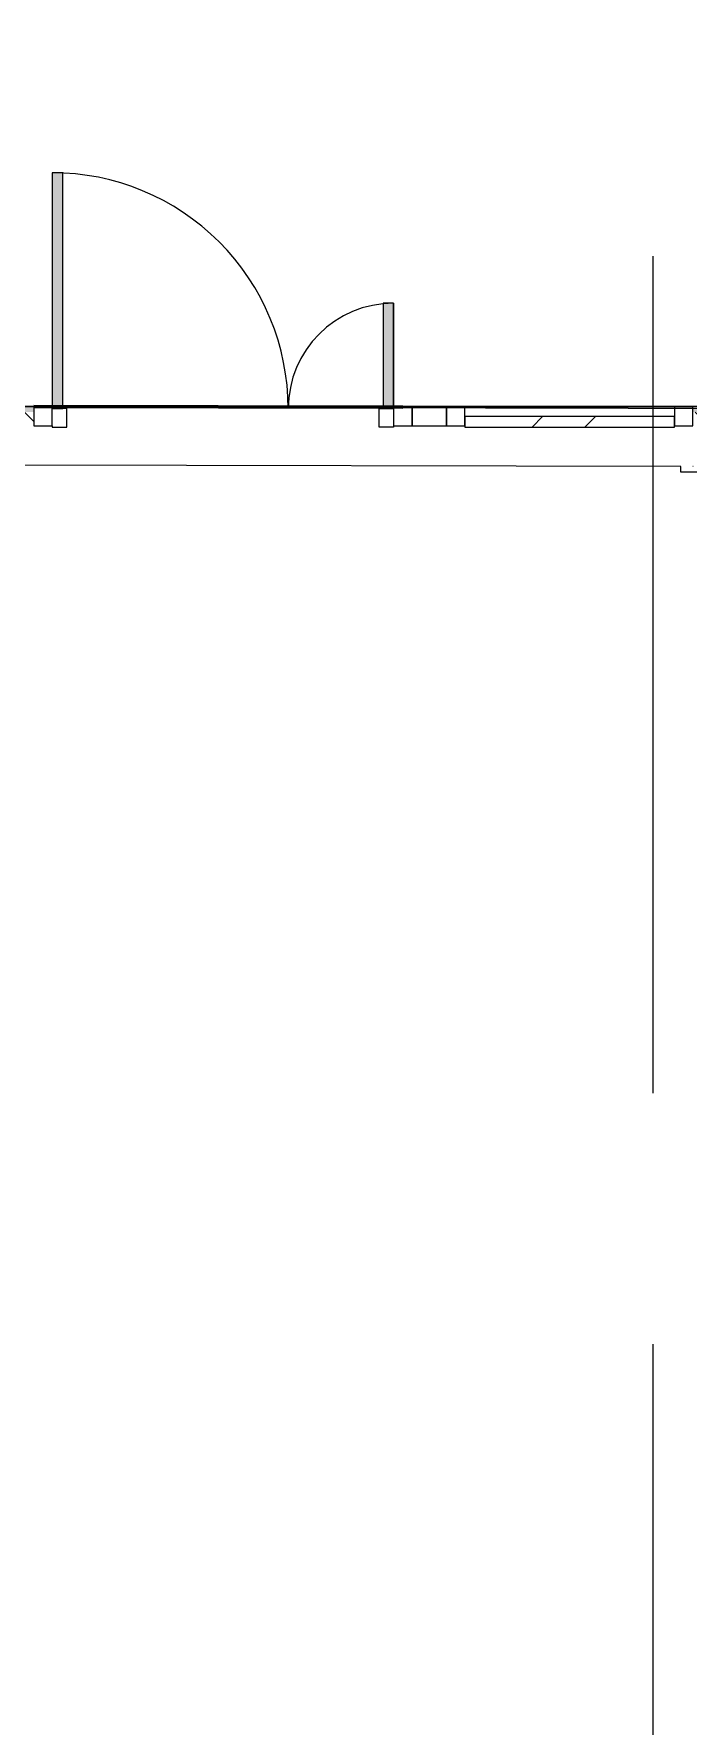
# Model space of a CAD drawing. Header units: millimetres. Extents: x -1113 to 415037, y -3642 to 28069.
# Drawn here: x 58175 to 60657, y 2778 to 9199 of the extents above; entities that cross this region are included whole.
import ezdxf

# ---------------------------------------------------------------- set-up
doc = ezdxf.new("R2010")
doc.units = ezdxf.units.MM
doc.linetypes.add('Осевая', pattern=[6350, 1270, -952.5, 3175, -952.5])
for name, color, linetype, lineweight in [('0) Дверь 2.1м-', 5, 'Continuous', 60), ('0) Стена 3.93м', 3, 'Continuous', 60), ('A-AREA-BNDY', 7, 'Continuous', 5), ('A-DETL-GENF', 7, 'Continuous', 9), ('A-FLOR', 7, 'Continuous', 9), ('A-GLAZ-CURT', 7, 'Continuous', 9), ('A-GLAZ-CURT-1', 7, 'Continuous', 5), ('A-GLAZ-CURT-2', 7, 'Continuous', 20), ('A-GLAZ-CWMG', 7, 'Continuous', 9), ('A-GLAZ-CWMG-1', 7, 'Continuous', 20), ('I-WALL', 7, 'Continuous', 5), ('Оси', 7, 'Continuous', 9), ('Оси-2', 7, 'Осевая', 9)]:
    doc.layers.add(name, color=color, linetype=linetype, lineweight=lineweight)
doc.layers.add('A-DOOR-1', color=7, linetype='Continuous', lineweight=5, true_color=0xc0c0c0)
doc.layers.add('A-WALL-FNSH-1', color=9, linetype='Continuous', lineweight=5, true_color=0x808080)
doc.layers.add('A-FLOR-PATT-1', color=7, linetype='Continuous', lineweight=9, true_color=0xeef6ff, transparency=0.5)
pattern_1 = [(0, (0, 0), (243.84, 60.96), [20.117, -162.763, 20.117, -162.763, -975.36]), (0, (0, 0), (243.84, 60.96), [-365.76, 20.117, -345.643, 20.117, -162.763, -426.72]), (0, (0, 0), (243.84, 60.96), [-914.4, 20.117, -101.803, 20.117, -284.683]), (120, (91.44, 30.48), (-174.7129086146993, 180.6916344587976), [20.117, -162.763, 20.117, -162.763, -975.3599999999999]), (120, (91.44, 30.48), (-174.7129086146993, 180.6916344587976), [-365.7599999999999, 20.117, -345.643, 20.117, -162.763, -426.72]), (120, (91.44, 30.48), (-174.7129086146993, 180.6916344587976), [-914.3999999999999, 20.117, -101.803, 20.117, -284.6829999999999]), (240, (121.92, 152.4), (-69.12709138530056, -241.6516344587975), [20.117, -162.763, 20.117, -162.763, -975.36]), (240, (121.92, 152.4), (-69.12709138530056, -241.6516344587975), [-365.76, 20.117, -345.643, 20.117, -162.763, -426.72]), (240, (121.92, 152.4), (-69.12709138530056, -241.6516344587975), [-914.4, 20.117, -101.803, 20.117, -284.683])]

# ---------------------------------------------------------------- blocks, each defined once
blk = doc.blocks.new('Прямоугольный импост - 50 x 70 мм-31700031-Объем проектирования 1 этажа')
at = {"layer": 'A-GLAZ-CWMG-1'}
for p, q in [((-70.0000000000014, 34.99999999999962), (0, 34.99999999999962)), ((-70.0000000000014, -34.99999999999962), (-70.0000000000014, 34.99999999999962)), ((0, 34.99999999999962), (0, -34.99999999999962)), ((0, -34.99999999999962), (-70.0000000000014, -34.99999999999962))]:
    blk.add_line(p, q, dxfattribs=at)
blk = doc.blocks.new('Дверь_Витражная_остекление_ - ДВН_ДАО_Главный вход_1200 в свету-31742133-Объем проектирования 1 этажа')
at = {"layer": 'A-DETL-GENF'}
for p, q in [((-607.4999999999916, 924.9999999999727), (-647.4999999999917, 924.9999999999728)), ((-647.4999999999917, 924.9999999999728), (-647.4999999999932, 34.99999999999854)), ((-607.4999999999932, 29.99999999999397), (-607.4999999999916, 924.9999999999727)), ((647.4999999999853, 429.9999999999935), (607.4999999999852, 429.9999999999935)), ((607.4999999999852, 429.9999999999935), (607.499999999986, 29.99999999999379)), ((647.499999999986, 35.00000000000261), (647.4999999999853, 429.9999999999935)), ((-647.4999999999932, 29.99999999999403), (-607.4999999999932, 29.99999999999397)), ((-592.499999999993, 29.99999999999399), (-647.499999999993, 29.99999999999397)), ((-592.499999999993, -40.000000000006), (-592.499999999993, 29.99999999999399)), ((592.499999999986, -40.00000000000602), (592.499999999986, 29.99999999999399)), ((592.499999999986, 29.99999999999398), (647.499999999986, 29.99999999999398)), ((607.499999999986, 29.99999999999376), (647.499999999986, 29.99999999999384)), ((-647.499999999993, -35.00000000000148), (-647.499999999993, -40.00000000000602)), ((-647.499999999993, -40.00000000000602), (-592.4999999999928, -40.000000000006)), ((647.499999999986, -40.00000000000602), (592.499999999986, -40.00000000000602)), ((647.499999999986, -34.99999999999725), (647.499999999986, -40.00000000000602))]:
    blk.add_line(p, q, dxfattribs=at)
at = {"layer": 'A-DOOR-1'}
for p, q in [((-647.4999999999898, 924.9999999999732), (-647.499999999993, 34.99999999999868)), ((647.4999999999847, 429.9999999999939), (647.499999999986, 35.00000000000267))]:
    blk.add_line(p, q, dxfattribs=at)
for centre, radius, start, end in [((-647.4999999999931, 29.99999999999402), 894.9999999999797, 359.9999999999995, 89.99999999999984), ((647.4999999999861, 29.99999999999401), 399.9999999999997, 90.00000000000017, 180.0000000000001)]:
    blk.add_arc(centre, radius, start, end, dxfattribs=at)
blk = doc.blocks.new('Системная панель - Стемалит - 40мм-31720939-Объем проектирования 1 этажа')
at = {"layer": 'A-GLAZ-CURT-2'}
for p, q in [((64.99999999999822, 34.99999999999962), (-64.99999999999822, 34.99999999999962)), ((-64.99999999999822, 34.99999999999962), (-64.99999999999822, -34.99999999999962)), ((64.99999999999822, -34.99999999999962), (64.99999999999822, 34.99999999999962)), ((-64.99999999999822, -34.99999999999962), (64.99999999999822, -34.99999999999962))]:
    blk.add_line(p, q, dxfattribs=at)
blk = doc.blocks.new('Прямоугольный импост - 50 x 70 мм-31687886-Объем проектирования 1 этажа')
at = {"layer": 'A-GLAZ-CWMG-1'}
for p, q in [((-35.0000000000007, 34.99999999999962), (35.0000000000007, 34.99999999999962)), ((-35.0000000000007, -34.99999999999962), (-35.0000000000007, 34.99999999999962)), ((35.0000000000007, 34.99999999999962), (35.0000000000007, -34.99999999999962)), ((35.0000000000007, -34.99999999999962), (-35.0000000000007, -34.99999999999962))]:
    blk.add_line(p, q, dxfattribs=at)
blk = doc.blocks.new('Прямоугольный импост - 50 x 70 мм-V265-Объем проектирования 1 этажа')
at = {"layer": 'A-GLAZ-CWMG-1'}
for p, q in [((0, 34.99999999999962), (-70.0000000000014, 34.99999999999962)), ((-70.0000000000014, 34.99999999999962), (-70.0000000000014, -34.99999999999962)), ((0, -34.99999999999962), (0, 34.99999999999962)), ((-70.0000000000014, -34.99999999999962), (0, -34.99999999999962))]:
    blk.add_line(p, q, dxfattribs=at)
blk = doc.blocks.new('Системная панель - Стекло - 40мм-V269-Объем проектирования 1 этажа')
at = {"layer": 'A-GLAZ-CURT-1'}
h = blk.add_hatch(dxfattribs=at)
h.set_pattern_fill('FP_194', color=256, style=0, pattern_type=2)
h.set_pattern_definition([(45, (-60342.5, -7683), (-565.685424949238, 565.685424949238), [400, -1200]), (45, (-60742.5, -7883), (-565.685424949238, 565.685424949238), [1200, -400]), (45, (-59942.5, -8083), (-565.685424949238, 565.685424949238), [400, -1200])])
h.paths.add_polyline_path([(397.5000000000742, -39.99999999998658), (397.5000000000742, 2.165734258596785e-11), (-397.4999999999443, 1.299440555158071e-11), (-397.4999999999443, -39.99999999999524)])
at = {"layer": 'A-GLAZ-CURT-2'}
for p, q in [((397.5000000000049, 0), (-397.5000000000049, 0)), ((-397.5000000000049, 0), (-397.5000000000049, -39.99999999999957)), ((397.5000000000049, -39.99999999999957), (397.5000000000049, 0)), ((-397.5000000000049, -39.99999999999957), (397.5000000000049, -39.99999999999957))]:
    blk.add_line(p, q, dxfattribs=at)
blk = doc.blocks.new('Прямоугольный импост - 50 x 70 мм-31702100-Объем проектирования 1 этажа')
at = {"layer": 'A-GLAZ-CWMG-1'}
for p, q in [((-35.0000000000007, 34.99999999999962), (35.0000000000007, 34.99999999999962)), ((-35.0000000000007, -34.99999999999962), (-35.0000000000007, 34.99999999999962)), ((35.0000000000007, 34.99999999999962), (35.0000000000007, -34.99999999999962)), ((35.0000000000007, -34.99999999999962), (-35.0000000000007, -34.99999999999962))]:
    blk.add_line(p, q, dxfattribs=at)
blk = doc.blocks.new('Прямоугольный импост - 50 x 70 мм-31720914-Объем проектирования 1 этажа')
at = {"layer": 'A-GLAZ-CWMG'}
blk.add_line((24939.99997886474, 7918.000005334688), (24144.99997886473, 7918.000005334696), dxfattribs=at)
blk = doc.blocks.new('1floor')
at = {"layer": 'A-FLOR-PATT-1'}
h = blk.add_hatch(color=256, dxfattribs=at)
h.paths.add_polyline_path([(58219.99998117727, 7920.000005334673), (58219.99998117727, 8808.000005334588), (58179.99998117726, 8808.000005334588), (58179.99998117726, 7920.000005334673)])
h.paths.add_polyline_path([(59434.99998117724, 7920.000005334673), (59474.99998117725, 7920.000005334673), (59474.99998117725, 8313.000005334596), (59434.99998117724, 8313.000005334596), (59434.99998117724, 7923.581086448705)])
h.paths.add_polyline_path([(40675.00004940192, 7920.000005334673), (40675.00004940192, 8260.659659535164), (40664.99998117725, 8258.5516945155), (40664.99998117725, 7920.000005334673)])
h.paths.add_polyline_path([(39420.00004940193, 7920.000005334673), (39420.00004940193, 8800.000005334672), (39449.99998117728, 8800.000005334672), (39449.99998117728, 8808.000005334645), (39409.99998117726, 8808.000005334645), (39409.99998117726, 7920.000005334673)])
h.paths.add_polyline_path([(38519.99997886457, 8020.000005334983), (38536.99989636697, 8020.000005334983), (38536.99989636697, 8065.00000533499), (38519.99997886457, 8065.00000533499)])
h.paths.add_polyline_path([(40664.99998117725, 8308.826809080376), (40704.99998117726, 8313.000005334652), (40664.99998117725, 8313.000005334652)])
h.paths.add_polyline_path([(49535.00004940193, 8309.661452886636), (49575.00004940194, 8313.000005334627), (49535.00004940193, 8313.000005334627)])
h.paths.add_polyline_path([(48320.00004940197, 8797.743600286401), (48320.00004940197, 8808.000005334618), (48280.00004940196, 8808.000005334618), (48280.00004940196, 8800.000005334647)])
h.paths.add_polyline_path([(74966.46542973003, 9430.000005487282), (75459.99997886471, 9430.000005487282), (75459.99997886471, 9475.000005487294), (74589.99997871234, 9475.000005487294), (74589.99997871234, 9430.000005487282), (74600.28714803078, 9430.000005487282)])
h.paths.add_polyline_path([(38519.99997886457, 10010.00000533502), (38536.24449169471, 10010.00000533502), (38536.24449169471, 10055.00000533502), (38519.99997886457, 10055.00000533502)])
h.paths.add_polyline_path([(75316.10639875222, 10745.00000563969), (75459.99997886471, 10745.00000563969), (75459.99997886471, 10790.00000563969), (75099.99997886475, 10790.00000563969), (75099.99997886475, 10745.00000563969)])
h = blk.add_hatch(color=256, dxfattribs=at)
h.paths.add_polyline_path([(59434.99998117724, 7913.000005334597), (59474.99998117725, 7913.000005334597), (59474.99998117725, 7920.000005334673), (59434.99998117724, 7918.000005334599)])
h.paths.add_polyline_path([(58179.99998117726, 7913.000005334609), (58219.99998117727, 7913.000005334609), (58219.99998117727, 7920.000005334673), (58179.99998117726, 7918.000005334612), (58179.99998117726, 7913.280005334666)])
h.paths.add_polyline_path([(49535.00004940193, 7913.000005334631), (49575.00004940194, 7913.000005334631), (49575.00004940194, 7920.000005334673), (49535.00004940193, 7918.000005334634)])
h.paths.add_polyline_path([(48320.00004940197, 7913.000005334644), (48320.00004940197, 7920.000005334673), (48280.00004940196, 7918.000005334643), (48280.00004940196, 7913.000005334644)])
at = {"layer": 'I-WALL'}
h = blk.add_hatch(dxfattribs=at)
h.set_pattern_fill('FP_191', color=256, style=0, pattern_type=2)
h.set_pattern_definition(pattern_1)
h.paths.add_polyline_path([(74962.46498709447, 7900.00000533456), (75459.99997886471, 7900.00000533456), (75458.99997886471, 7920.000005334673), (73729.99999297774, 7920.000005334673), (73729.99999297774, 7907.999999998137), (73759.99999297773, 7907.999999998137), (73759.99999297773, 7900.00000533456), (73947.47783528875, 7900.00000533456)])
h.paths.add_polyline_path([(72124.42784966952, 7900.000005334565), (72249.99999297773, 7900.000005334565), (72249.99999297773, 7907.999999998155), (72279.99999297773, 7907.999999998155), (72279.99999297773, 7920.000005334673), (71659.99999297774, 7920.000005334673), (71659.99999297774, 7907.999999998146), (71689.99999297774, 7907.999999998146), (71689.99999297774, 7900.000005334565), (72079.99999297776, 7900.000005334565)])
h.paths.add_polyline_path([(70320.00000000074, 7900.000005334569), (70679.99999297773, 7900.000005334573), (70679.99999297773, 7907.999999998142), (70709.99999297771, 7907.999999998142), (70709.99999297771, 7920.000005334673), (69359.99999297771, 7920.000005334673), (69359.99999297771, 7907.999999998133), (69389.99999297773, 7907.999999998133), (69389.99999297773, 7900.000005334573), (70020.0000000015, 7900.000005334569)])
h.paths.add_polyline_path([(67835.00000000217, 7900.000005334582), (68229.99999297773, 7900.000005334582), (68229.99999297773, 7907.99999999815), (68259.99999297768, 7907.99999999815), (68259.99999297768, 7920.000005334673), (66859.99998117732, 7920.000005334673), (66859.99998117732, 7907.999999998163), (66889.9999811773, 7907.999999998163), (66889.9999811773, 7900.00000533459), (67758.2871168502, 7900.000005334582)])
h.paths.add_polyline_path([(60609.99998117726, 7900.000005334587), (65879.99998117732, 7900.00000533459), (65879.99998117732, 7907.999999998159), (65909.99998117732, 7907.999999998159), (65909.99998117732, 7920.000005334673), (60609.99998117726, 7920.000005334673)])
h.paths.add_polyline_path([(57442.96925278597, 7900.000005334617), (58109.99998117722, 7900.000005334617), (58109.99998117722, 7920.000005334617), (50710.00004940194, 7920.000005334673), (50710.00004940194, 7900.000005334634), (57179.99999905873, 7900.000005334617)])
h.paths.add_polyline_path([(47910.00004940196, 7900.000005334643), (48210.00004940195, 7900.000005334664), (48210.00004940195, 7920.000005334673), (41839.99998117725, 7920.000005334673), (41839.99998117725, 7900.000005334668), (47410.00004940196, 7900.000005334656)])
h.paths.add_polyline_path([(39039.99989636697, 7900.000005334673), (39339.99998117714, 7900.000005334678), (39339.99998117726, 7920.000005334673), (38760.99989636688, 7920.000005334673), (38759.99989636697, 7900.000005334673), (38875.39709747034, 7900.000005334673)])
h = blk.add_hatch(dxfattribs=at)
h.set_pattern_fill('FP_23', color=256, style=0, pattern_type=2)
h.set_pattern_definition([(135, (0, 0), (-141.4213562373095, -141.4213562373095), [])])
h.paths.add_polyline_path([(60889.99998117729, 7700.000005334601), (60909.99998117731, 7700.000005334601), (60909.99998117731, 7900.000005334587), (60609.99998117726, 7900.000005334587), (60609.99998117726, 7700.000005334601)])
h.paths.add_polyline_path([(57179.99999905873, 7700.000005334615), (58109.99998117722, 7700.000005334615), (58109.99998117722, 7900.000005334599), (56909.99998117726, 7900.000005334617), (56909.99998117726, 7700.000005334615), (56983.58776266439, 7700.000005334615)])
h = blk.add_hatch(dxfattribs=at)
h.set_pattern_fill('FP_191', color=256, style=0, pattern_type=2)
h.set_pattern_definition(pattern_1)
h.paths.add_polyline_path([(60909.99998117731, 7700.000005334601), (60609.99998117737, 7700.000005334601), (60609.99998117726, 7680.000005334615), (60889.99998117729, 7680.952386286986)])
h.paths.add_polyline_path([(60889.99998117729, 7680.000005334606), (60909.99998117731, 7680.000005334606), (60909.99998117731, 7700.000005334601)])
h.paths.add_polyline_path([(56981.93890784939, 7680.000005334615), (58109.99998117722, 7680.000005334615), (58109.99998117722, 7700.000005334615), (56929.99998117726, 7700.000005334615), (56930.99998117716, 7680.000005334615)])
at = {"layer": 'A-FLOR'}
blk.add_line((66769.99998117724, 7920.000005334659), (38760.99989636693, 7920.000005334659), dxfattribs=at)
at = {"layer": 'A-WALL-FNSH-1'}
blk.add_line((65909.99998117724, 7921.000005334569), (38760.99989636693, 7921.000005334659), dxfattribs=at)
at = {"layer": 'Оси'}
blk.add_line((60459.9999656428, -1906.258590699794), (60459.99996564281, 3093.741409300207), dxfattribs=at)
at = {"layer": 'Оси-2'}
blk.add_line((60459.99996564281, 3093.741409300207), (60459.99996564287, 22398.07107314659), dxfattribs=at)
at = {"layer": 'A-DOOR-1'}
blk.add_blockref('Дверь_Витражная_остекление_ - ДВН_ДАО_Главный вход_1200 в свету-31742133-Объем проектирования 1 этажа', (58827.4999811772, 7883.00000533459), dxfattribs=at)
at = {"layer": 'A-GLAZ-CURT'}
for name, p in [('Системная панель - Стемалит - 40мм-31720939-Объем проектирования 1 этажа', (59609.99998117719, 7883.000005334583)), ('Системная панель - Стекло - 40мм-V269-Объем проектирования 1 этажа', (60142.4999811772, 7883.000005334578))]:
    blk.add_blockref(name, p, dxfattribs=at)
at = {"layer": 'A-GLAZ-CWMG', "rotation": 180}
blk.add_blockref('Прямоугольный импост - 50 x 70 мм-V265-Объем проектирования 1 этажа', (58109.99998117721, 7883.000005334598), dxfattribs=at)
at = {"layer": 'A-GLAZ-CWMG', "extrusion": (0, 0, -1), "rotation": 180}
for name, p in [('Прямоугольный импост - 50 x 70 мм-31687886-Объем проектирования 1 этажа', (-59509.99998117719, 7883.000005334584)), ('Прямоугольный импост - 50 x 70 мм-31702100-Объем проектирования 1 этажа', (-59709.9999811772, 7883.000005334581)), ('Прямоугольный импост - 50 x 70 мм-31700031-Объем проектирования 1 этажа', (-60609.99998117721, 7883.000005334573))]:
    blk.add_blockref(name, p, dxfattribs=at)
at = {"layer": 'A-GLAZ-CWMG'}
blk.add_blockref('Прямоугольный импост - 50 x 70 мм-31720914-Объем проектирования 1 этажа', (35600.00000231247, 0), dxfattribs=at)

msp = doc.modelspace()

# ---------------------------------------------------------------- linework, layer by layer
at = {"layer": '0) Дверь 2.1м-'}
msp.add_lwpolyline([(58174.70174501347, 7785.224212423997), (59574.69788778172, 7781.937841462135)], dxfattribs=at)
at = {"layer": 'A-AREA-BNDY', "flags": 128}
for points in [[(38780.46296768118, 7829.460293784132), (65299.39000005624, 7767.209385297849), (65929.38825250155, 7765.730518392271), (65929.33895692458, 7744.730570914342), (66879.3363395173, 7742.500533475277), (66879.38563509427, 7763.500480953209), (68279.38178966288, 7760.214109962677), (68279.3324940859, 7739.214162484748), (69379.32946340379, 7736.632013871093), (69379.37875898076, 7757.631961349025), (70729.37503950726, 7754.462960777726), (70729.32574393028, 7733.463013299794), (71679.32312652301, 7731.232975860728), (71679.37242209999, 7752.232923338661), (72099.37126493047, 7751.247012049813), (75478.36194111305, 7743.315121023368), (75481.66943874635, 9152.311238995433), (75542.69274475994, 9162.16801971851), (75546.30540541088, 10701.16377936632)], [(57182.14948728857, 6.242471155188468), (60890.13928984285, -2.461717124566349), (60890.98435666187, 357.5372910158139), (61632.98231232906, 355.7955144055131), (61632.13724551004, -4.203493734879885), (65390.12685500828, -13.02505227635811), (65407.77466709117, 7504.954239725392), (63429.78011680864, 7509.597412414305), (63429.76368495382, 7502.597431700457), (62236.76697186633, 7505.397889242355), (62235.35148494449, 6902.399550607193), (60906.35514655953, 6905.519255614052), (60907.8340134928, 7535.517519859748), (60628.83478218396, 7536.172446644481), (60628.88407774841, 7557.172388786006), (58128.89096566231, 7563.040908362489)]]:
    msp.add_lwpolyline(points, dxfattribs=at)

# ---------------------------------------------------------------- block references
at = {"layer": '0) Стена 3.93м'}
msp.add_blockref('1floor', (64.70176383625949, -136.0621638723896), dxfattribs=at)

doc.saveas('drawing.dxf')
